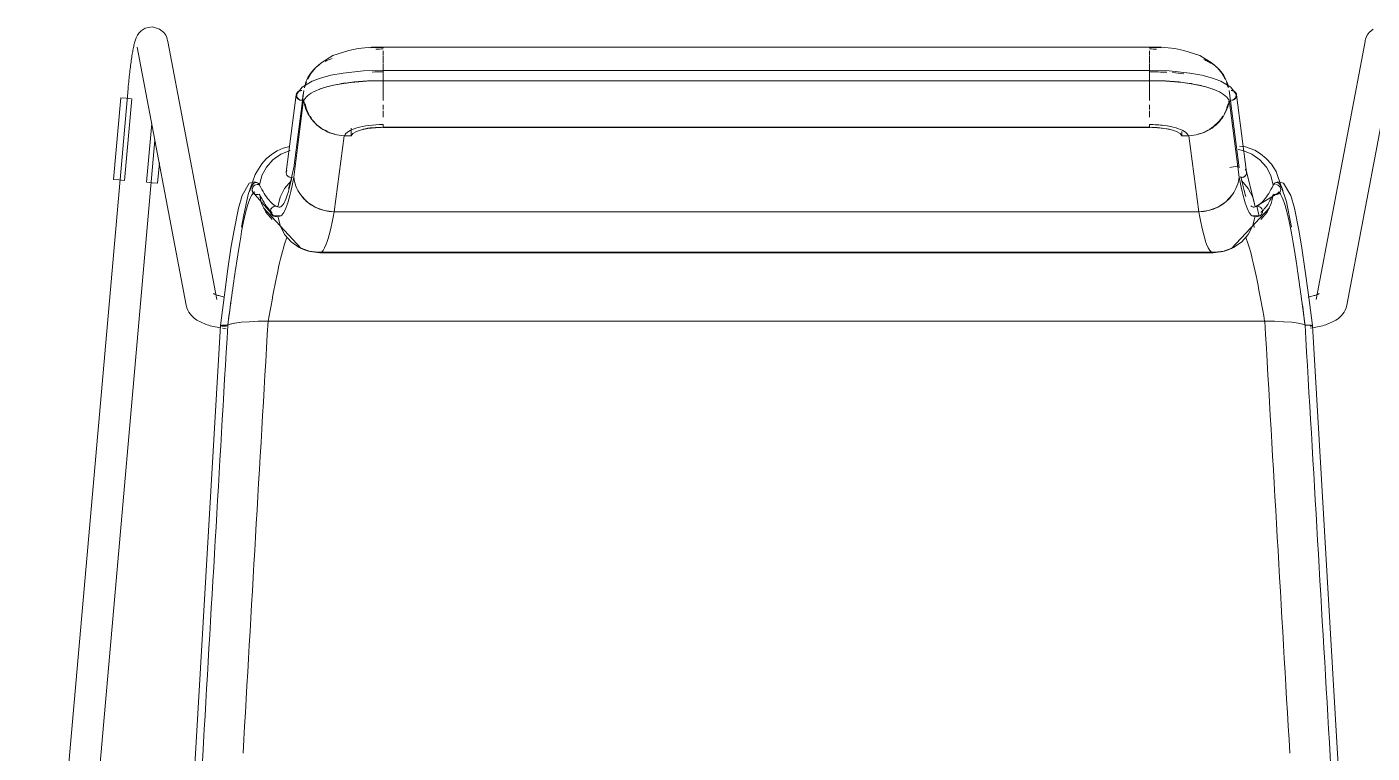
# Model space of a CAD drawing. Header units: millimetres. Extents: x 155927 to 295199, y -4084 to 97293.
# Drawn here: x 211228 to 211745, y 12869 to 13148 of the extents above; entities that cross this region are included whole.
import ezdxf

# ---------------------------------------------------------------- set-up
doc = ezdxf.new("R2010")
doc.units = ezdxf.units.MM
doc.header["$MEASUREMENT"] = 0
doc.layers.add('I-FURN', color=8, linetype='CONTINUOUS', lineweight=9)

msp = doc.modelspace()

# ---------------------------------------------------------------- linework, layer by layer
at = {"layer": 'I-FURN'}
for p, q in [((211271.7, 13146.8), (211270.84, 13145.89)), ((211273.35, 13147.84), (211271.7, 13146.8)), ((211276.11, 13148.32), (211273.35, 13147.84)), ((211278.86, 13147.49), (211276.11, 13148.32)), ((211278.86, 13147.49), (211280.44, 13146.17)), ((211745.8, 13147.49), (211744.22, 13146.17)), ((211269.08, 13141.71), (211268.98, 13141.29)), ((211269.19, 13142.13), (211269.08, 13141.71)), ((211269.29, 13142.53), (211269.19, 13142.13)), ((211269.41, 13142.93), (211269.29, 13142.53)), ((211269.53, 13143.32), (211269.41, 13142.93)), ((211269.68, 13143.73), (211269.53, 13143.32)), ((211269.84, 13144.15), (211269.68, 13143.73)), ((211270.06, 13144.63), (211269.84, 13144.15)), ((211270.36, 13145.19), (211270.06, 13144.63)), ((211270.84, 13145.89), (211270.36, 13145.19)), ((211280.44, 13146.17), (211281.19, 13145.09)), ((211281.19, 13145.09), (211281.56, 13144.29)), ((211281.56, 13144.29), (211281.78, 13143.66)), ((211281.78, 13143.66), (211281.91, 13143.15)), ((211281.91, 13143.15), (211282, 13142.73)), ((211300.81, 13043.44), (211282, 13142.73)), ((211742.66, 13142.73), (211723.85, 13043.44)), ((211742.75, 13143.15), (211742.66, 13142.73)), ((211742.89, 13143.66), (211742.75, 13143.15)), ((211743.1, 13144.29), (211742.89, 13143.66)), ((211743.48, 13145.09), (211743.1, 13144.29)), ((211744.22, 13146.17), (211743.48, 13145.09)), ((211268.13, 13136.66), (211268.04, 13136.06)), ((211268.22, 13137.24), (211268.13, 13136.66)), ((211268.32, 13137.81), (211268.22, 13137.24)), ((211268.41, 13138.36), (211268.32, 13137.81)), ((211268.5, 13138.9), (211268.41, 13138.36)), ((211268.6, 13139.41), (211268.5, 13138.9)), ((211268.69, 13139.91), (211268.6, 13139.41)), ((211268.79, 13140.39), (211268.69, 13139.91)), ((211268.88, 13140.84), (211268.79, 13140.39)), ((211268.98, 13141.29), (211268.88, 13140.84)), ((211270.21, 13140.5), (211289.02, 13041.21)), ((211340.82, 13134.4), (211345.53, 13137.27)), ((211345.53, 13137.27), (211351.68, 13139.29)), ((211351.68, 13139.29), (211355.18, 13139.95)), ((211355.18, 13139.95), (211360.39, 13140.46)), ((211360.39, 13140.46), (211364.91, 13140.55)), ((211364.91, 13140.55), (211364.91, 13140.38)), ((211659.76, 13140.55), (211364.91, 13140.55)), ((211364.91, 13140.25), (211364.91, 13140.53)), ((211364.91, 13137.3), (211364.91, 13139.05)), ((211364.91, 13134.45), (211364.91, 13137.03)), ((211659.76, 13140.38), (211659.76, 13140.55)), ((211664.28, 13140.46), (211659.76, 13140.55)), ((211659.76, 13140.53), (211659.76, 13140.25)), ((211659.76, 13139.05), (211659.76, 13137.3)), ((211659.76, 13137.03), (211659.76, 13134.45)), ((211669.49, 13139.95), (211664.28, 13140.46)), ((211672.98, 13139.29), (211669.49, 13139.95)), ((211679.13, 13137.27), (211672.98, 13139.29)), ((211683.85, 13134.4), (211679.13, 13137.27)), ((211735.64, 13041.21), (211754.45, 13140.5)), ((211267.43, 13131.43), (211267.34, 13130.72)), ((211267.51, 13132.13), (211267.43, 13131.43)), ((211267.6, 13132.81), (211267.51, 13132.13)), ((211267.68, 13133.49), (211267.6, 13132.81)), ((211267.77, 13134.15), (211267.68, 13133.49)), ((211267.86, 13134.8), (211267.77, 13134.15)), ((211267.95, 13135.44), (211267.86, 13134.8)), ((211268.04, 13136.06), (211267.95, 13135.44)), ((211337.17, 13130.5), (211338.84, 13132.57)), ((211338.84, 13132.57), (211340.82, 13134.4)), ((211349.46, 13130.56), (211357.35, 13131.36)), ((211357.35, 13131.36), (211364.91, 13131.51)), ((211364.91, 13134.29), (211364.91, 13131.27)), ((211364.91, 13131.26), (211364.91, 13134.28)), ((211659.76, 13131.51), (211364.91, 13131.51)), ((211364.91, 13127.55), (211364.91, 13131.51)), ((211364.91, 13131.51), (211364.91, 13131.44)), ((211364.91, 13131.44), (211364.91, 13131.24)), ((211364.91, 13131.24), (211364.91, 13130.94)), ((211659.76, 13131.27), (211659.76, 13134.29)), ((211659.76, 13134.28), (211659.76, 13131.26)), ((211659.76, 13131.51), (211659.76, 13127.66)), ((211667.32, 13131.36), (211659.76, 13131.51)), ((211659.76, 13131.44), (211659.76, 13131.51)), ((211659.76, 13131.24), (211659.76, 13131.44)), ((211659.76, 13130.94), (211659.76, 13131.24)), ((211675.21, 13130.56), (211667.32, 13131.36)), ((211685.83, 13132.57), (211683.85, 13134.4)), ((211687.5, 13130.5), (211685.83, 13132.57)), ((211266.88, 13126.31), (211266.81, 13125.56)), ((211266.95, 13127.06), (211266.88, 13126.31)), ((211267.03, 13127.8), (211266.95, 13127.06)), ((211267.1, 13128.54), (211267.03, 13127.8)), ((211267.18, 13129.27), (211267.1, 13128.54)), ((211267.26, 13130), (211267.18, 13129.27)), ((211267.34, 13130.72), (211267.26, 13130)), ((211333.7, 13125.12), (211337.53, 13127.42)), ((211335.84, 13128.23), (211337.17, 13130.5)), ((211337.53, 13127.42), (211340.7, 13128.61)), ((211340.7, 13128.61), (211344.74, 13129.69)), ((211347.07, 13126.15), (211343.57, 13125.35)), ((211344.74, 13129.69), (211349.46, 13130.56)), ((211352.51, 13126.98), (211347.07, 13126.15)), ((211358.49, 13127.46), (211352.51, 13126.98)), ((211364.91, 13127.55), (211358.49, 13127.46)), ((211364.91, 13130.94), (211364.91, 13130.55)), ((211364.91, 13130.55), (211364.91, 13130.09)), ((211364.91, 13130.09), (211364.91, 13129.6)), ((211364.91, 13129.6), (211364.91, 13129.1)), ((211364.91, 13129.1), (211364.91, 13128.63)), ((211364.91, 13128.63), (211364.91, 13128.21)), ((211364.91, 13128.21), (211364.91, 13127.88)), ((211364.91, 13127.88), (211364.91, 13127.66)), ((211364.91, 13127.66), (211364.91, 13127.55)), ((211364.91, 13127.58), (211364.91, 13123.76)), ((211364.91, 13123.76), (211364.91, 13127.58)), ((211364.91, 13127.55), (211659.76, 13127.55)), ((211659.76, 13130.55), (211659.76, 13130.94)), ((211659.76, 13130.09), (211659.76, 13130.55)), ((211659.76, 13129.6), (211659.76, 13130.09)), ((211659.76, 13129.1), (211659.76, 13129.6)), ((211659.76, 13128.63), (211659.76, 13129.1)), ((211659.76, 13128.21), (211659.76, 13128.63)), ((211659.76, 13127.88), (211659.76, 13128.21)), ((211659.76, 13127.66), (211659.76, 13127.88)), ((211659.76, 13123.76), (211659.76, 13127.58)), ((211659.76, 13127.58), (211659.76, 13123.76)), ((211665.98, 13127.47), (211659.76, 13127.55)), ((211672.55, 13126.94), (211665.98, 13127.47)), ((211676.56, 13126.34), (211672.55, 13126.94)), ((211679.92, 13129.69), (211675.21, 13130.56)), ((211680.99, 13125.38), (211676.56, 13126.34)), ((211683.96, 13128.61), (211679.92, 13129.69)), ((211687.13, 13127.42), (211683.96, 13128.61)), ((211690.96, 13125.12), (211687.13, 13127.42)), ((211688.83, 13128.23), (211687.5, 13130.5)), ((211266.73, 13124.65), (211227.78, 12681.33)), ((211261.16, 13089.63), (211263.92, 13121.04)), ((211263.92, 13121.04), (211265.96, 13120.86)), ((211266.74, 13124.81), (211266.73, 13124.65)), ((211266.81, 13125.56), (211266.74, 13124.81)), ((211327.6, 13092.46), (211331.45, 13122.24)), ((211330.45, 13094.1), (211334.29, 13123.8)), ((211331.81, 13122.74), (211333.7, 13125.12)), ((211333.52, 13117.83), (211334.14, 13122.61)), ((211340.75, 13124.47), (211340.24, 13124.28)), ((211343.57, 13125.35), (211340.75, 13124.47)), ((211364.91, 13120.01), (211364.91, 13123.57)), ((211659.76, 13123.57), (211659.76, 13120.01)), ((211684.43, 13124.28), (211680.99, 13125.38)), ((211690.37, 13123.8), (211694.22, 13094.1)), ((211692.85, 13122.74), (211690.96, 13125.12)), ((211693.21, 13122.24), (211697.07, 13092.46)), ((211265.39, 13089.26), (211268.15, 13120.67)), ((211265.96, 13120.86), (211268.02, 13120.68)), ((211330.43, 13090.55), (211334.27, 13120.26)), ((211364.91, 13116.54), (211364.91, 13118.38)), ((211364.91, 13116.06), (211364.91, 13113.87)), ((211659.76, 13118.38), (211659.76, 13116.54)), ((211659.76, 13113.87), (211659.76, 13116.06)), ((211694.24, 13090.55), (211690.39, 13120.26)), ((211691.14, 13117.83), (211690.83, 13120.27)), ((211275.82, 13111.12), (211273.84, 13088.52)), ((211364.91, 13113.56), (211364.91, 13113.91)), ((211659.76, 13113.91), (211659.76, 13113.56)), ((211345.98, 13077.18), (211349.84, 13106.46)), ((211349.84, 13106.46), (211352.55, 13106.39)), ((211352.55, 13109.39), (211352.55, 13106.39)), ((211352.55, 13106.39), (211353.19, 13107.25)), ((211353.19, 13107.25), (211354.54, 13108.04)), ((211354.54, 13108.04), (211356.53, 13108.71)), ((211356.53, 13108.71), (211359.02, 13109.22)), ((211359.02, 13109.22), (211361.87, 13109.54)), ((211361.87, 13109.54), (211364.91, 13109.65)), ((211659.76, 13109.7), (211364.91, 13109.7)), ((211364.91, 13109.65), (211659.76, 13109.65)), ((211659.76, 13109.65), (211662.8, 13109.54)), ((211662.8, 13109.54), (211665.65, 13109.22)), ((211665.65, 13109.22), (211668.14, 13108.71)), ((211668.14, 13108.71), (211670.12, 13108.04)), ((211670.12, 13108.04), (211671.47, 13107.25)), ((211671.47, 13107.25), (211672.11, 13106.39)), ((211672.11, 13106.39), (211672.11, 13108.05)), ((211672.11, 13106.39), (211674.83, 13106.46)), ((211674.83, 13106.46), (211678.69, 13077.18)), ((211239.74, 12680.28), (211277.03, 13104.78)), ((211324.04, 13100.63), (211321.84, 13099.25)), ((211326.41, 13101.65), (211324.04, 13100.63)), ((211329.05, 13100.8), (211325.54, 13099.4)), ((211328.91, 13102.31), (211326.41, 13101.65)), ((211695.61, 13100.8), (211693.87, 13101.17)), ((211693.87, 13101.16), (211695.61, 13100.79)), ((211696.6, 13102.13), (211694.33, 13102.43)), ((211699.13, 13099.4), (211695.61, 13100.8)), ((211700.2, 13100.84), (211696.6, 13102.13)), ((211702.47, 13099.5), (211700.2, 13100.84)), ((211278.07, 13088.15), (211278.76, 13096.04)), ((211318.13, 13095.6), (211315.62, 13091.49)), ((211319.86, 13097.57), (211318.13, 13095.6)), ((211321.84, 13099.25), (211319.86, 13097.57)), ((211322.45, 13097.22), (211319.97, 13094.4)), ((211325.54, 13099.4), (211322.45, 13097.22)), ((211702.21, 13097.22), (211699.13, 13099.4)), ((211704.69, 13094.4), (211702.21, 13097.22)), ((211704.64, 13097.72), (211702.47, 13099.5)), ((211706.63, 13095.48), (211704.64, 13097.72)), ((211708.45, 13092.65), (211706.63, 13095.48)), ((211315.62, 13091.49), (211312.95, 13083.86)), ((211318.23, 13091.08), (211317.33, 13087.45)), ((211319.97, 13094.4), (211318.23, 13091.08)), ((211327.65, 13092.7), (211327.58, 13092.23)), ((211327.58, 13092.23), (211327.65, 13091.76)), ((211327.84, 13093.14), (211327.65, 13092.7)), ((211327.65, 13091.76), (211327.84, 13091.32)), ((211327.84, 13091.32), (211328.14, 13090.93)), ((211328.14, 13090.93), (211328.52, 13090.63)), ((211328.52, 13090.63), (211328.97, 13090.44)), ((211328.97, 13090.44), (211329.46, 13090.36)), ((211329.2, 13088.59), (211330.57, 13094.88)), ((211329.46, 13090.36), (211329.96, 13090.4)), ((211694.09, 13094.88), (211690.6, 13094.19)), ((211694.71, 13090.4), (211695.2, 13090.36)), ((211695.2, 13090.36), (211695.69, 13090.44)), ((211695.69, 13090.44), (211696.15, 13090.63)), ((211696.15, 13090.63), (211696.53, 13090.93)), ((211696.83, 13093.14), (211696.53, 13093.52)), ((211696.53, 13090.93), (211696.82, 13091.32)), ((211696.82, 13091.32), (211697.01, 13091.76)), ((211697.01, 13092.7), (211696.83, 13093.14)), ((211697.08, 13092.23), (211697.01, 13092.7)), ((211697.01, 13091.76), (211697.08, 13092.23)), ((211697.05, 13092.54), (211700.02, 13080.93)), ((211706.43, 13091.08), (211704.69, 13094.4)), ((211707.33, 13087.45), (211706.43, 13091.08)), ((211712.44, 13080.94), (211708.45, 13092.65)), ((211263.2, 13089.45), (211261.16, 13089.63)), ((211265.26, 13089.27), (211263.2, 13089.45)), ((211276.02, 13088.33), (211273.96, 13088.51)), ((211278.07, 13088.15), (211276.02, 13088.33)), ((211310.55, 13083.5), (211313.32, 13088.13)), ((211313.32, 13088.13), (211315.51, 13088.66)), ((211314.53, 13086.23), (211314.45, 13085.74)), ((211314.45, 13085.74), (211314.51, 13085.26)), ((211314.46, 13085.74), (211314.53, 13086.23)), ((211314.52, 13085.26), (211314.46, 13085.74)), ((211314.51, 13085.26), (211314.7, 13084.8)), ((211314.7, 13084.8), (211314.52, 13085.26)), ((211314.53, 13086.23), (211314.73, 13086.68)), ((211314.72, 13086.68), (211314.53, 13086.23)), ((211314.65, 13084.89), (211322.77, 13075.47)), ((211314.81, 13084.62), (211314.68, 13084.83)), ((211314.99, 13084.4), (211314.7, 13084.8)), ((211314.7, 13084.8), (211314.98, 13084.39)), ((211315.02, 13087.08), (211314.72, 13086.68)), ((211314.73, 13086.68), (211315.03, 13087.08)), ((211315.41, 13087.39), (211315.02, 13087.08)), ((211315.03, 13087.08), (211315.41, 13087.38)), ((211315.41, 13087.38), (211315.87, 13087.58)), ((211315.87, 13087.58), (211315.41, 13087.39)), ((211315.51, 13088.66), (211316.42, 13088.37)), ((211316.36, 13087.66), (211315.87, 13087.58)), ((211315.87, 13087.58), (211316.36, 13087.65)), ((211316.86, 13087.61), (211316.36, 13087.66)), ((211316.36, 13087.65), (211316.86, 13087.61)), ((211316.86, 13087.61), (211317.33, 13087.45)), ((211317.33, 13087.45), (211316.86, 13087.61)), ((211326.93, 13086.19), (211325.18, 13082.79)), ((211329.44, 13089.06), (211326.93, 13086.19)), ((211328.44, 13086.16), (211329.2, 13088.59)), ((211697.73, 13086.19), (211695.22, 13089.06)), ((211699.48, 13082.79), (211697.73, 13086.19)), ((211710.01, 13084.89), (211700.62, 13079.18)), ((211707.33, 13087.45), (211707.8, 13087.61)), ((211707.81, 13087.61), (211707.33, 13087.45)), ((211709.16, 13088.66), (211708.24, 13088.37)), ((211708.8, 13087.58), (211708.3, 13087.66)), ((211708.3, 13087.65), (211708.8, 13087.58)), ((211708.8, 13087.58), (211709.25, 13087.38)), ((211709.25, 13087.39), (211708.8, 13087.58)), ((211711.34, 13088.13), (211709.16, 13088.66)), ((211709.64, 13087.08), (211709.25, 13087.39)), ((211709.25, 13087.38), (211709.64, 13087.08)), ((211709.64, 13087.08), (211709.94, 13086.68)), ((211709.94, 13086.68), (211709.64, 13087.08)), ((211709.97, 13084.8), (211709.68, 13084.4)), ((211709.68, 13084.39), (211709.97, 13084.8)), ((211709.94, 13086.68), (211710.13, 13086.23)), ((211710.14, 13086.23), (211709.94, 13086.68)), ((211710.15, 13085.26), (211709.97, 13084.8)), ((211709.97, 13084.8), (211710.15, 13085.26)), ((211710.13, 13086.23), (211710.21, 13085.74)), ((211710.21, 13085.74), (211710.14, 13086.23)), ((211710.21, 13085.74), (211710.15, 13085.26)), ((211710.15, 13085.26), (211710.21, 13085.74)), ((211714.11, 13083.5), (211711.34, 13088.13)), ((211309.15, 13078.5), (211310.55, 13083.5)), ((211312.95, 13083.86), (211311.06, 13075.34)), ((211314.98, 13084.39), (211315.36, 13084.08)), ((211315.37, 13084.08), (211314.99, 13084.4)), ((211315.36, 13084.08), (211315.81, 13083.87)), ((211315.82, 13083.87), (211315.37, 13084.08)), ((211315.81, 13083.87), (211316.3, 13083.78)), ((211316.31, 13083.78), (211315.82, 13083.87)), ((211316.3, 13083.78), (211316.8, 13083.81)), ((211316.81, 13083.81), (211316.31, 13083.78)), ((211316.8, 13083.81), (211317.28, 13083.96)), ((211317.28, 13083.96), (211316.81, 13083.81)), ((211318.07, 13080.35), (211317.28, 13083.96)), ((211317.28, 13083.96), (211318.06, 13080.35)), ((211318.06, 13080.35), (211319.7, 13077.02)), ((211319.71, 13077.02), (211318.07, 13080.35)), ((211325.18, 13082.79), (211324.29, 13079.08)), ((211333.06, 13083.79), (211335.55, 13081.05)), ((211335.55, 13081.05), (211338.66, 13078.97)), ((211686, 13078.97), (211689.12, 13081.05)), ((211689.12, 13081.05), (211691.61, 13083.79)), ((211700.38, 13079.08), (211699.48, 13082.79)), ((211700.02, 13080.93), (211700.34, 13079.06)), ((211706.59, 13080.35), (211704.95, 13077.02)), ((211704.96, 13077.02), (211706.6, 13080.35)), ((211707.39, 13083.96), (211706.59, 13080.35)), ((211706.6, 13080.35), (211707.39, 13083.96)), ((211707.86, 13083.81), (211707.39, 13083.96)), ((211707.39, 13083.96), (211707.86, 13083.81)), ((211708.36, 13083.78), (211707.86, 13083.81)), ((211707.86, 13083.81), (211708.36, 13083.78)), ((211708.85, 13083.87), (211708.36, 13083.78)), ((211708.36, 13083.78), (211708.85, 13083.87)), ((211709.3, 13084.08), (211708.85, 13083.87)), ((211708.85, 13083.87), (211709.3, 13084.08)), ((211709.68, 13084.4), (211709.3, 13084.08)), ((211709.3, 13084.08), (211709.68, 13084.39)), ((211714.34, 13071.27), (211712.44, 13080.94)), ((211715.52, 13078.5), (211714.11, 13083.5)), ((211307.34, 13069.48), (211309.15, 13078.5)), ((211311.06, 13075.34), (211310.32, 13071.27)), ((211318.76, 13078.7), (211333.36, 13063)), ((211319.7, 13077.02), (211322.11, 13074.19)), ((211322.11, 13074.19), (211319.71, 13077.02)), ((211321.51, 13077.82), (211321.45, 13077.32)), ((211321.45, 13077.32), (211321.52, 13077.81)), ((211321.52, 13076.83), (211321.45, 13077.32)), ((211321.45, 13077.32), (211321.51, 13076.83)), ((211321.7, 13078.28), (211321.51, 13077.82)), ((211321.51, 13076.83), (211321.7, 13076.37)), ((211321.52, 13077.81), (211321.71, 13078.28)), ((211321.71, 13076.37), (211321.52, 13076.83)), ((211322, 13078.68), (211321.7, 13078.28)), ((211321.7, 13076.37), (211322, 13075.97)), ((211321.71, 13078.28), (211322, 13078.68)), ((211322, 13075.97), (211321.71, 13076.37)), ((211322, 13078.68), (211322.38, 13078.99)), ((211322.38, 13078.99), (211322, 13078.68)), ((211322.38, 13075.66), (211322, 13075.97)), ((211322, 13075.97), (211322.38, 13075.66)), ((211322.83, 13079.2), (211322.38, 13078.99)), ((211322.38, 13078.99), (211322.83, 13079.19)), ((211322.83, 13075.46), (211322.38, 13075.66)), ((211322.38, 13075.66), (211322.83, 13075.45)), ((211322.48, 13075.6), (211325.36, 13075.55)), ((211322.83, 13079.19), (211323.32, 13079.28)), ((211323.32, 13079.28), (211322.83, 13079.2)), ((211323.32, 13075.37), (211322.83, 13075.46)), ((211322.83, 13075.45), (211323.32, 13075.37)), ((211323.32, 13079.28), (211323.82, 13079.24)), ((211323.82, 13079.24), (211323.32, 13079.28)), ((211323.82, 13075.41), (211323.32, 13075.37)), ((211323.32, 13075.37), (211323.82, 13075.41)), ((211323.61, 13079.36), (211324.04, 13079.18)), ((211323.82, 13079.24), (211324.29, 13079.08)), ((211324.29, 13079.08), (211323.82, 13079.24)), ((211324.29, 13075.57), (211323.82, 13075.41)), ((211323.82, 13075.41), (211324.29, 13075.57)), ((211324.29, 13075.57), (211325.18, 13071.86)), ((211338.66, 13078.97), (211342.21, 13077.66)), ((211342.21, 13077.66), (211345.98, 13077.18)), ((211678.69, 13077.18), (211345.98, 13077.18)), ((211345.98, 13077.18), (211678.69, 13077.18)), ((211678.69, 13077.18), (211682.46, 13077.66)), ((211682.46, 13077.66), (211686, 13078.97)), ((211705.9, 13078.7), (211691.3, 13063)), ((211702.19, 13075.6), (211699.31, 13075.55)), ((211699.48, 13071.86), (211700.38, 13075.57)), ((211700.37, 13079.08), (211700.84, 13079.24)), ((211700.84, 13075.41), (211700.37, 13075.57)), ((211700.85, 13079.24), (211700.38, 13079.08)), ((211700.38, 13075.57), (211700.85, 13075.41)), ((211700.84, 13079.24), (211701.34, 13079.28)), ((211701.34, 13075.37), (211700.84, 13075.41)), ((211701.34, 13079.28), (211700.85, 13079.24)), ((211700.85, 13075.41), (211701.34, 13075.37)), ((211701.89, 13075.47), (211701.05, 13079.36)), ((211701.34, 13079.28), (211701.83, 13079.19)), ((211701.84, 13079.2), (211701.34, 13079.28)), ((211701.83, 13075.46), (211701.34, 13075.37)), ((211701.34, 13075.37), (211701.84, 13075.45)), ((211701.83, 13079.19), (211702.28, 13078.99)), ((211702.28, 13075.66), (211701.83, 13075.46)), ((211702.29, 13078.99), (211701.84, 13079.2)), ((211701.84, 13075.45), (211702.29, 13075.66)), ((211702.28, 13078.99), (211702.67, 13078.68)), ((211702.67, 13075.97), (211702.28, 13075.66)), ((211702.67, 13078.68), (211702.29, 13078.99)), ((211702.29, 13075.66), (211702.67, 13075.97)), ((211704.95, 13077.02), (211702.56, 13074.19)), ((211702.56, 13074.19), (211704.96, 13077.02)), ((211702.67, 13078.68), (211702.96, 13078.28)), ((211702.96, 13078.28), (211702.67, 13078.68)), ((211702.96, 13076.37), (211702.67, 13075.97)), ((211702.67, 13075.97), (211702.96, 13076.37)), ((211702.96, 13078.28), (211703.15, 13077.81)), ((211703.15, 13077.82), (211702.96, 13078.28)), ((211703.15, 13076.83), (211702.96, 13076.37)), ((211702.96, 13076.37), (211703.15, 13076.83)), ((211703.22, 13077.32), (211703.15, 13077.82)), ((211703.15, 13077.81), (211703.21, 13077.32)), ((211703.21, 13077.32), (211703.15, 13076.83)), ((211703.15, 13076.83), (211703.22, 13077.32)), ((211717.32, 13069.48), (211715.52, 13078.5)), ((211306.31, 13063.16), (211307.34, 13069.48)), ((211325.18, 13071.86), (211326.93, 13068.46)), ((211326.94, 13068.47), (211325.19, 13071.86)), ((211699.48, 13071.86), (211697.73, 13068.47)), ((211697.73, 13068.46), (211699.48, 13071.86)), ((211718.36, 13063.16), (211717.32, 13069.48)), ((211326.93, 13068.46), (211329.44, 13065.59)), ((211329.45, 13065.6), (211326.94, 13068.47)), ((211329.44, 13065.59), (211332.58, 13063.42)), ((211332.58, 13063.42), (211329.45, 13065.6)), ((211695.22, 13065.6), (211692.08, 13063.42)), ((211692.09, 13063.42), (211695.22, 13065.59)), ((211697.73, 13068.47), (211695.22, 13065.6)), ((211695.22, 13065.59), (211697.73, 13068.46)), ((211305.13, 13055.15), (211306.31, 13063.16)), ((211332.26, 13063.6), (211336.73, 13061.87)), ((211336.15, 13062.06), (211332.58, 13063.42)), ((211332.58, 13063.42), (211336.15, 13062.05)), ((211333.36, 13063), (211335.29, 13062.29)), ((211339.94, 13061.58), (211336.15, 13062.06)), ((211336.15, 13062.05), (211339.94, 13061.58)), ((211336.73, 13061.87), (211340.48, 13061.43)), ((211684.72, 13061.58), (211339.94, 13061.58)), ((211339.94, 13061.58), (211684.72, 13061.58)), ((211340.48, 13061.43), (211645.28, 13061.43)), ((211645.28, 13061.43), (211684.19, 13061.43)), ((211687.94, 13061.87), (211684.19, 13061.43)), ((211688.51, 13062.06), (211684.72, 13061.58)), ((211684.72, 13061.58), (211688.52, 13062.05)), ((211692.4, 13063.6), (211687.94, 13061.87)), ((211692.08, 13063.42), (211688.51, 13062.06)), ((211688.52, 13062.05), (211692.09, 13063.42)), ((211691.3, 13063), (211689.38, 13062.29)), ((211719.54, 13055.15), (211718.36, 13063.16)), ((211303.77, 13045.22), (211305.13, 13055.15)), ((211720.89, 13045.22), (211719.54, 13055.15)), ((211299.59, 13045.67), (211299.62, 13045.66)), ((211299.62, 13045.66), (211299.69, 13045.61)), ((211299.69, 13045.61), (211299.78, 13045.57)), ((211299.78, 13045.57), (211299.93, 13045.49)), ((211299.93, 13045.49), (211300.13, 13045.4)), ((211300.13, 13045.4), (211300.36, 13045.31)), ((211300.36, 13045.31), (211300.63, 13045.21)), ((211300.63, 13045.21), (211300.93, 13045.1)), ((211300.93, 13045.1), (211301.27, 13044.99)), ((211301.27, 13044.99), (211301.63, 13044.89)), ((211301.63, 13044.89), (211302.03, 13044.78)), ((211302.03, 13044.78), (211302.45, 13044.67)), ((211302.22, 13033.36), (211303.77, 13045.22)), ((211302.45, 13044.67), (211302.89, 13044.57)), ((211302.89, 13044.57), (211303.36, 13044.47)), ((211303.36, 13044.47), (211303.86, 13044.37)), ((211721.3, 13044.47), (211720.81, 13044.37)), ((211722.45, 13033.36), (211720.89, 13045.22)), ((211721.77, 13044.57), (211721.3, 13044.47)), ((211722.22, 13044.67), (211721.77, 13044.57)), ((211722.64, 13044.78), (211722.22, 13044.67)), ((211723.03, 13044.89), (211722.64, 13044.78)), ((211723.4, 13044.99), (211723.03, 13044.89)), ((211723.73, 13045.1), (211723.4, 13044.99)), ((211724.04, 13045.21), (211723.73, 13045.1)), ((211724.31, 13045.31), (211724.04, 13045.21)), ((211724.54, 13045.4), (211724.31, 13045.31)), ((211724.73, 13045.49), (211724.54, 13045.4)), ((211724.89, 13045.57), (211724.73, 13045.49)), ((211724.97, 13045.61), (211724.89, 13045.57)), ((211725.05, 13045.66), (211724.97, 13045.61)), ((211725.07, 13045.67), (211725.05, 13045.66)), ((211289.02, 13041.21), (211289.28, 13040.22)), ((211289.28, 13040.22), (211289.65, 13039.33)), ((211289.65, 13039.33), (211290.08, 13038.54)), ((211290.08, 13038.54), (211290.57, 13037.85)), ((211734.58, 13038.54), (211734.1, 13037.85)), ((211735.02, 13039.33), (211734.58, 13038.54)), ((211735.38, 13040.22), (211735.02, 13039.33)), ((211735.64, 13041.21), (211735.38, 13040.22)), ((211302.21, 13033.36), (211282.93, 12701.45)), ((211290.57, 13037.85), (211291.08, 13037.25)), ((211291.08, 13037.25), (211291.6, 13036.73)), ((211291.6, 13036.73), (211292.13, 13036.28)), ((211292.13, 13036.28), (211292.66, 13035.88)), ((211292.66, 13035.88), (211293.2, 13035.52)), ((211293.2, 13035.52), (211293.74, 13035.19)), ((211293.74, 13035.19), (211294.27, 13034.9)), ((211294.27, 13034.9), (211294.82, 13034.63)), ((211294.82, 13034.63), (211295.38, 13034.38)), ((211295.38, 13034.38), (211295.95, 13034.15)), ((211295.95, 13034.15), (211296.54, 13033.93)), ((211296.54, 13033.93), (211297.13, 13033.72)), ((211297.13, 13033.72), (211297.73, 13033.53)), ((211297.73, 13033.53), (211298.35, 13033.34)), ((211298.35, 13033.34), (211298.98, 13033.17)), ((211298.98, 13033.17), (211299.62, 13033.01)), ((211299.62, 13033.01), (211300.28, 13032.86)), ((211302.21, 13033.36), (211302.29, 13033.41)), ((211302.28, 13033.31), (211302.21, 13033.36)), ((211302.29, 13033.41), (211302.22, 13033.36)), ((211302.22, 13033.36), (211302.28, 13033.31)), ((211302.28, 13033.31), (211302.46, 13033.26)), ((211302.46, 13033.26), (211302.28, 13033.31)), ((211302.48, 13033.46), (211302.29, 13033.41)), ((211302.29, 13033.41), (211302.48, 13033.46)), ((211302.46, 13033.26), (211302.75, 13033.21)), ((211302.75, 13033.21), (211302.46, 13033.26)), ((211302.78, 13033.51), (211302.48, 13033.46)), ((211302.48, 13033.46), (211302.78, 13033.51)), ((211302.75, 13033.21), (211303.13, 13033.18)), ((211303.13, 13033.18), (211302.75, 13033.21)), ((211303.17, 13033.54), (211302.78, 13033.51)), ((211302.78, 13033.51), (211303.16, 13033.54)), ((211303.13, 13033.18), (211303.58, 13033.16)), ((211303.58, 13033.16), (211303.13, 13033.18)), ((211303.16, 13033.54), (211303.62, 13033.56)), ((211303.62, 13033.56), (211303.17, 13033.54)), ((211303.58, 13033.16), (211304.08, 13033.15)), ((211304.07, 13033.15), (211303.58, 13033.16)), ((211304.11, 13033.57), (211303.62, 13033.56)), ((211303.62, 13033.56), (211304.11, 13033.57)), ((211304.57, 13033.15), (211304.07, 13033.15)), ((211304.08, 13033.15), (211304.57, 13033.15)), ((211304.61, 13033.57), (211304.11, 13033.57)), ((211304.11, 13033.57), (211304.61, 13033.57)), ((211305.08, 13033.55), (211304.61, 13033.57)), ((211304.61, 13033.57), (211305.08, 13033.55)), ((211305.08, 13033.55), (211305.98, 13033.95)), ((211305.98, 13033.95), (211305.08, 13033.55)), ((211307.73, 13034.32), (211305.98, 13033.95)), ((211305.98, 13033.95), (211307.72, 13034.31)), ((211307.73, 13034.32), (211310.19, 13034.63)), ((211310.23, 13034.63), (211307.73, 13034.32)), ((211310.22, 13034.63), (211313.28, 13034.86)), ((211313.33, 13034.87), (211310.23, 13034.63)), ((211313.33, 13034.87), (211316.8, 13035.02)), ((211316.86, 13035.02), (211313.33, 13034.87)), ((211320.63, 13035.08), (211316.86, 13035.02)), ((211317.27, 13035.03), (211320.55, 13035.08)), ((211704.03, 13035.08), (211320.63, 13035.08)), ((211320.63, 13035.08), (211704.03, 13035.08)), ((211707.8, 13035.02), (211704.03, 13035.08)), ((211704.11, 13035.08), (211707.8, 13035.02)), ((211711.34, 13034.87), (211707.8, 13035.02)), ((211707.86, 13035.02), (211711.34, 13034.87)), ((211714.44, 13034.63), (211711.34, 13034.87)), ((211711.38, 13034.86), (211714.44, 13034.63)), ((211716.93, 13034.32), (211714.44, 13034.63)), ((211714.47, 13034.63), (211716.93, 13034.32)), ((211718.68, 13033.95), (211716.93, 13034.32)), ((211716.94, 13034.31), (211718.68, 13033.95)), ((211718.68, 13033.95), (211719.58, 13033.55)), ((211719.58, 13033.55), (211718.68, 13033.95)), ((211720.05, 13033.57), (211719.58, 13033.55)), ((211719.58, 13033.55), (211720.05, 13033.57)), ((211720.55, 13033.57), (211720.05, 13033.57)), ((211720.05, 13033.57), (211720.55, 13033.57)), ((211721.04, 13033.56), (211720.55, 13033.57)), ((211720.55, 13033.57), (211721.05, 13033.56)), ((211721.5, 13033.54), (211721.04, 13033.56)), ((211721.05, 13033.56), (211721.5, 13033.54)), ((211721.88, 13033.51), (211721.5, 13033.54)), ((211721.5, 13033.54), (211721.89, 13033.51)), ((211721.53, 13033.18), (211721.91, 13033.21)), ((211721.91, 13033.21), (211721.53, 13033.18)), ((211722.18, 13033.46), (211721.88, 13033.51)), ((211721.89, 13033.51), (211722.19, 13033.46)), ((211721.91, 13033.21), (211722.2, 13033.26)), ((211722.2, 13033.26), (211721.91, 13033.21)), ((211722.38, 13033.31), (211722.45, 13033.36)), ((211722.45, 13033.36), (211722.39, 13033.31)), ((211722.45, 13033.36), (211741.74, 12701.45)), ((211725.04, 13033.01), (211724.39, 13032.86)), ((211725.69, 13033.17), (211725.04, 13033.01)), ((211726.32, 13033.34), (211725.69, 13033.17)), ((211726.93, 13033.53), (211726.32, 13033.34)), ((211727.54, 13033.72), (211726.93, 13033.53)), ((211728.13, 13033.93), (211727.54, 13033.72)), ((211728.71, 13034.15), (211728.13, 13033.93)), ((211729.28, 13034.38), (211728.71, 13034.15)), ((211729.84, 13034.63), (211729.28, 13034.38)), ((211730.39, 13034.9), (211729.84, 13034.63)), ((211730.93, 13035.19), (211730.39, 13034.9)), ((211731.47, 13035.52), (211730.93, 13035.19)), ((211732, 13035.88), (211731.47, 13035.52)), ((211732.54, 13036.28), (211732, 13035.88)), ((211733.07, 13036.73), (211732.54, 13036.28)), ((211733.59, 13037.25), (211733.07, 13036.73)), ((211734.1, 13037.85), (211733.59, 13037.25)), ((211300.28, 13032.86), (211300.95, 13032.71)), ((211300.95, 13032.71), (211301.63, 13032.58)), ((211301.63, 13032.58), (211302.32, 13032.45)), ((211303.02, 13032.34), (211303.74, 13032.23)), ((211303.74, 13032.23), (211304.47, 13032.13)), ((211722.34, 13032.45), (211721.64, 13032.34)), ((211723.04, 13032.58), (211722.34, 13032.45)), ((211723.72, 13032.71), (211723.04, 13032.58)), ((211724.39, 13032.86), (211723.72, 13032.71))]:
    msp.add_line(p, q, dxfattribs=at)
for centre, major_axis, ratio, start_param, end_param in [((211364.91, 13136.27), (-12.4, 0), 0.287441, 4.712389, 4.950404), ((211659.76, 13136.27), (-12.4, 0), 0.287441, 4.492176, 4.712389), ((211364.91, 13124.8), (0, -15.75), 0.000004, 5.8107, 5.99294), ((211659.76, 13124.8), (0, -15.75), 0.000004, 0.290246, 0.472486), ((211329.55, 13092.23), (-1.96, 0), 0.955139, 5.775592, 8.064923), ((211346.11, 13092.25), (-15.78, 0), 0.955139, 0.112537, 0.354036), ((211678.56, 13092.25), (-15.78, 0), 0.955139, 2.787556, 3.029056), ((211695.12, 13092.23), (-1.96, 0), 0.955139, 1.359855, 3.903556), ((211346.11, 13092.25), (-15.78, 0), 0.955139, 0.354206, 0.595753), ((211678.56, 13092.25), (-15.78, 0), 0.955139, 2.545839, 2.787386), ((211346.11, 13092.25), (-15.78, 0), 0.955139, 0.595876, 1.562553), ((211678.56, 13092.25), (-15.78, 0), 0.955139, 1.579038, 2.545717)]:
    msp.add_ellipse(centre, major_axis=major_axis, ratio=ratio, start_param=start_param, end_param=end_param, dxfattribs=at)
for points in [[(211359.94, 13140.24), (211361.52, 13140.39), (211363.19, 13140.46), (211364.91, 13140.45)], [(211659.76, 13140.45), (211661.34, 13140.46), (211662.84, 13140.39), (211664.27, 13140.25)], [(211345.3, 13136.1), (211344.35, 13135.84), (211343.41, 13135.49), (211342.52, 13135.07)], [(211334.48, 13120.25), (211334.83, 13120.97), (211336.14, 13122.38), (211339.84, 13124.28), (211344.91, 13125.81), (211351.05, 13126.92), (211357.91, 13127.55), (211362.56, 13127.62), (211364.91, 13127.58)], [(211334.76, 13125.21), (211334.91, 13125.86), (211335.11, 13126.51), (211335.35, 13127.14)], [(211360.64, 13130.96), (211362.06, 13131), (211363.48, 13131), (211364.91, 13130.97)], [(211659.76, 13130.97), (211661.98, 13131.01), (211664.18, 13130.98), (211666.36, 13130.87)], [(211668.57, 13130.73), (211670.04, 13130.62), (211671.5, 13130.48), (211672.91, 13130.3)], [(211689.31, 13127.14), (211689.56, 13126.48), (211689.72, 13125.81), (211689.87, 13125.12)], [(211684.6, 13124.22), (211686.06, 13123.64), (211688.53, 13122.38), (211689.84, 13120.97), (211690.19, 13120.25)], [(211334.01, 13120.1), (211333.93, 13120.09), (211333.76, 13120.07), (211333.6, 13120.07), (211333.51, 13120.07)], [(211334.27, 13120.26), (211334.42, 13119.01), (211335, 13116.64), (211336.77, 13113.3), (211339.29, 13110.46), (211342.44, 13108.27), (211346.04, 13106.86), (211348.54, 13106.5), (211349.84, 13106.46)], [(211336.26, 13114.74), (211335.56, 13116), (211335.16, 13117.37), (211334.82, 13118.75)], [(211674.83, 13106.46), (211676.12, 13106.5), (211678.62, 13106.86), (211682.22, 13108.27), (211685.37, 13110.46), (211687.9, 13113.3), (211689.66, 13116.64), (211690.24, 13119.01), (211690.39, 13120.26)], [(211689.93, 13118.74), (211689.62, 13117.35), (211689.12, 13115.99), (211688.42, 13114.73)], [(211350.08, 13106.47), (211350.34, 13107.58), (211353.72, 13109.75), (211361.12, 13110.71), (211364.91, 13110.77)], [(211659.76, 13110.77), (211661.65, 13110.74), (211665.39, 13110.48), (211670.19, 13109.52), (211673.51, 13108.12), (211674.45, 13107.03), (211674.58, 13106.47)], [(211364.07, 13109.7), (211361.29, 13109.64), (211358.15, 13109.37), (211356.53, 13108.76)], [(211668.14, 13108.76), (211666.08, 13109.3), (211663.37, 13109.59), (211660.59, 13109.68)], [(211330.43, 13090.55), (211329.41, 13085.05), (211327.36, 13076.99), (211325.31, 13075.02), (211324.29, 13075.57)], [(211694.24, 13090.55), (211695.26, 13085.05), (211697.3, 13076.99), (211699.35, 13075.02), (211700.37, 13075.57)], [(211694.86, 13090.77), (211695.52, 13087.64), (211696.18, 13084.72), (211696.84, 13083)], [(211698.74, 13079.5), (211699.29, 13078.93), (211699.83, 13078.79), (211700.37, 13079.08)], [(211699.82, 13072.51), (211699.87, 13072.05), (211699.93, 13071.58), (211699.98, 13071.11)], [(211339.94, 13061.58), (211340.12, 13061.48), (211340.3, 13061.43), (211340.48, 13061.43)], [(211684.19, 13061.43), (211684.37, 13061.43), (211684.55, 13061.48), (211684.72, 13061.58)], [(211306.26, 13042.72), (211305.87, 13039.69), (211305.48, 13036.62), (211305.1, 13033.56)], [(211718.38, 13042.91), (211718.78, 13039.82), (211719.17, 13036.69), (211719.57, 13033.56)], [(211285.76, 12701.55), (211288.98, 12756.96), (211295.42, 12867.72), (211301.86, 12978.31), (211305.08, 13033.55)], [(211310.97, 12868.84), (211314.16, 12924.3), (211317.36, 12979.72), (211320.55, 13035.08)], [(211704.11, 13035.08), (211707.31, 12979.72), (211710.5, 12924.3), (211713.7, 12868.84)], [(211738.9, 12701.55), (211735.68, 12756.96), (211729.24, 12867.72), (211722.8, 12978.31), (211719.58, 13033.55)]]:
    msp.add_open_spline(points, degree=3, dxfattribs=at)
for points, knots in [([(211340.55, 13133.93), (211340.15, 13133.65), (211338.78, 13132.61), (211336.78, 13130.45), (211335.17, 13127.6), (211334.7, 13125.66), (211334.54, 13124.89)], [0.434972, 0.434972, 0.434972, 0.434972, 0.5, 0.6666667, 0.8333333, 0.9407177, 0.9407177, 0.9407177, 0.9407177]), ([(211684.46, 13133.68), (211683.74, 13134.21), (211682.48, 13134.92), (211681.15, 13135.55), (211680.64, 13135.75)], [0.5455526, 0.5455526, 0.5455526, 0.5455526, 0.6666667, 0.739481, 0.739481, 0.739481, 0.739481]), ([(211690.16, 13125), (211690, 13125.74), (211689.44, 13127.62), (211687.89, 13130.45), (211686.22, 13132.28), (211685.26, 13133.05)], [0.0634811, 0.0634811, 0.0634811, 0.0634811, 0.1666667, 0.3333333, 0.5, 0.5, 0.5, 0.5]), ([(211659.76, 13127.58), (211662.1, 13127.62), (211666.76, 13127.55), (211673.6, 13126.91), (211679.71, 13125.83), (211682.93, 13124.81), (211684.42, 13124.28)], [0.0000052, 0.0000052, 0.0000052, 0.0000052, 0.1666667, 0.3333333, 0.5, 0.6602535, 0.6602535, 0.6602535, 0.6602535]), ([(211333.42, 13123.84), (211333.28, 13123.84), (211333.05, 13123.83), (211332.76, 13123.76), (211332.49, 13123.66), (211332.18, 13123.48), (211331.86, 13123.19), (211331.62, 13122.83), (211331.49, 13122.48), (211331.44, 13122.17), (211331.44, 13121.9), (211331.47, 13121.63), (211331.54, 13121.38), (211331.66, 13121.13), (211331.85, 13120.82), (211332.17, 13120.49), (211332.57, 13120.26), (211332.92, 13120.14), (211333.3, 13120.07), (211333.74, 13120.08), (211334.1, 13120.18), (211334.27, 13120.26)], [0.1111111, 0.1111111, 0.1111111, 0.1111111, 0.1666667, 0.1944444, 0.2222222, 0.2777778, 0.3333333, 0.3888889, 0.4444444, 0.4791667, 0.5138889, 0.5486111, 0.5833333, 0.6180556, 0.6527778, 0.7222222, 0.7916667, 0.8263889, 0.8611111, 0.9305556, 1, 1, 1, 1]), ([(211333.02, 13120.17), (211332.9, 13120.2), (211332.67, 13120.3), (211332.26, 13120.58), (211331.8, 13121.13), (211331.55, 13122), (211331.78, 13122.78), (211332.17, 13123.29), (211332.56, 13123.59), (211333.02, 13123.78), (211333.35, 13123.82), (211333.51, 13123.82)], [-0.8125, -0.8125, -0.8125, -0.8125, -0.765625, -0.71875, -0.625, -0.5, -0.375, -0.3125, -0.25, -0.1875, -0.125, -0.125, -0.125, -0.125]), ([(211691.15, 13123.82), (211691.32, 13123.82), (211691.61, 13123.78), (211691.99, 13123.64), (211692.41, 13123.38), (211692.86, 13122.86), (211693.11, 13122), (211692.88, 13121.21), (211692.49, 13120.67), (211692.11, 13120.36), (211691.8, 13120.22), (211691.64, 13120.17)], [-0.875, -0.875, -0.875, -0.875, -0.8125, -0.765625, -0.71875, -0.625, -0.5, -0.375, -0.3125, -0.25, -0.1875, -0.1875, -0.1875, -0.1875]), ([(211691.25, 13120.08), (211691.39, 13120.08), (211691.61, 13120.11), (211691.9, 13120.19), (211692.17, 13120.3), (211692.49, 13120.5), (211692.81, 13120.81), (211693.04, 13121.17), (211693.18, 13121.53), (211693.22, 13121.84), (211693.23, 13122.12), (211693.19, 13122.38), (211693.12, 13122.63), (211693.01, 13122.88), (211692.81, 13123.18), (211692.49, 13123.49), (211692.09, 13123.7), (211691.74, 13123.8), (211691.48, 13123.84), (211691.32, 13123.85), (211691.24, 13123.85)], [0.1111111, 0.1111111, 0.1111111, 0.1111111, 0.1666667, 0.1944444, 0.2222222, 0.2777778, 0.3333333, 0.3888889, 0.4444444, 0.4791667, 0.5138889, 0.5486111, 0.5833333, 0.6180556, 0.6527778, 0.7222222, 0.7916667, 0.8263889, 0.8611111, 0.8888889, 0.8888889, 0.8888889, 0.8888889]), ([(211346.3, 13107.01), (211345.07, 13107.33), (211341.54, 13108.76), (211338.08, 13111.38), (211336.92, 13113.75), (211336.83, 13113.93)], [-0.8333333, -0.8333333, -0.8333333, -0.8333333, -0.6666667, -0.3333333, -0.3049056, -0.3049056, -0.3049056, -0.3049056]), ([(211687.91, 13113.91), (211687.8, 13113.73), (211686.29, 13111.47), (211683.18, 13108.82), (211679.61, 13107.25), (211678.36, 13107.01)], [-0.6950944, -0.6950944, -0.6950944, -0.6950944, -0.6666667, -0.3333333, -0.1666667, -0.1666667, -0.1666667, -0.1666667]), ([(211329.74, 13090.46), (211328.94, 13086.75), (211327.13, 13080.26), (211325.31, 13078.53), (211324.29, 13079.08)], [0.1122148, 0.1122148, 0.1122148, 0.1122148, 0.5, 1, 1, 1, 1]), ([(211315.45, 13084.84), (211315.04, 13084.65), (211313.62, 13083.05), (211311.18, 13074.75), (211308.13, 13056.31), (211306.1, 13041.1), (211305.08, 13033.55)], [0.1500588, 0.1500588, 0.1500588, 0.1500588, 0.25, 0.5, 0.75, 1, 1, 1, 1]), ([(211317.28, 13087.52), (211316.27, 13089), (211315.01, 13088.85), (211313.74, 13085.69), (211313.48, 13084.93)], [0.0039886, 0.0039886, 0.0039886, 0.0039886, 0.25, 0.3133981, 0.3133981, 0.3133981, 0.3133981]), ([(211323.61, 13079.36), (211322.68, 13079.83), (211320.58, 13081.62), (211318.49, 13085.05), (211317.33, 13087.45)], [0.0974621, 0.0974621, 0.0974621, 0.0974621, 0.5, 1, 1, 1, 1]), ([(211701.05, 13079.36), (211701.99, 13079.83), (211704.08, 13081.62), (211706.17, 13085.05), (211707.33, 13087.45)], [0.0974617, 0.0974617, 0.0974617, 0.0974617, 0.5, 1, 1, 1, 1]), ([(211707.33, 13087.45), (211708.36, 13089), (211709.62, 13088.78), (211710.87, 13085.87), (211711.11, 13085.24)], [0, 0, 0, 0, 0.25, 0.3070827, 0.3070827, 0.3070827, 0.3070827]), ([(211709.22, 13084.84), (211709.62, 13084.65), (211711.04, 13083.05), (211713.48, 13074.75), (211716.53, 13056.31), (211718.57, 13041.1), (211719.58, 13033.55)], [0.1500589, 0.1500589, 0.1500589, 0.1500589, 0.25, 0.5, 0.75, 1, 1, 1, 1]), ([(211322.16, 13076.83), (211321.7, 13077.22), (211320.07, 13078.9), (211318.45, 13081.55), (211317.28, 13083.96)], [0.303693, 0.303693, 0.303693, 0.303693, 0.5, 1, 1, 1, 1]), ([(211702.5, 13076.83), (211702.96, 13077.22), (211704.59, 13078.9), (211706.22, 13081.55), (211707.39, 13083.96)], [0.3036932, 0.3036932, 0.3036932, 0.3036932, 0.5, 1, 1, 1, 1]), ([(211340.48, 13061.43), (211341.31, 13061.43), (211343.14, 13063.81), (211344.97, 13071.45), (211345.98, 13077.18)], [0.0892846, 0.0892846, 0.0892846, 0.0892846, 0.5, 1, 1, 1, 1]), ([(211678.69, 13077.18), (211679.69, 13071.45), (211681.53, 13063.81), (211683.36, 13061.43), (211684.19, 13061.43)], [0, 0, 0, 0, 0.5, 0.9107153, 0.9107153, 0.9107153, 0.9107153]), ([(211320.63, 13035.08), (211321.61, 13040.47), (211323.55, 13051.25), (211325.98, 13061.96), (211327.44, 13066.2), (211327.93, 13067.35)], [0, 0, 0, 0, 0.25, 0.5, 0.625, 0.625, 0.625, 0.625]), ([(211696.73, 13067.35), (211697.22, 13066.2), (211698.68, 13061.96), (211701.11, 13051.25), (211703.06, 13040.47), (211704.03, 13035.08)], [0.375, 0.375, 0.375, 0.375, 0.5, 0.75, 1, 1, 1, 1])]:
    msp.add_open_spline(points, degree=3, knots=knots, dxfattribs=at)

doc.saveas('drawing.dxf')
